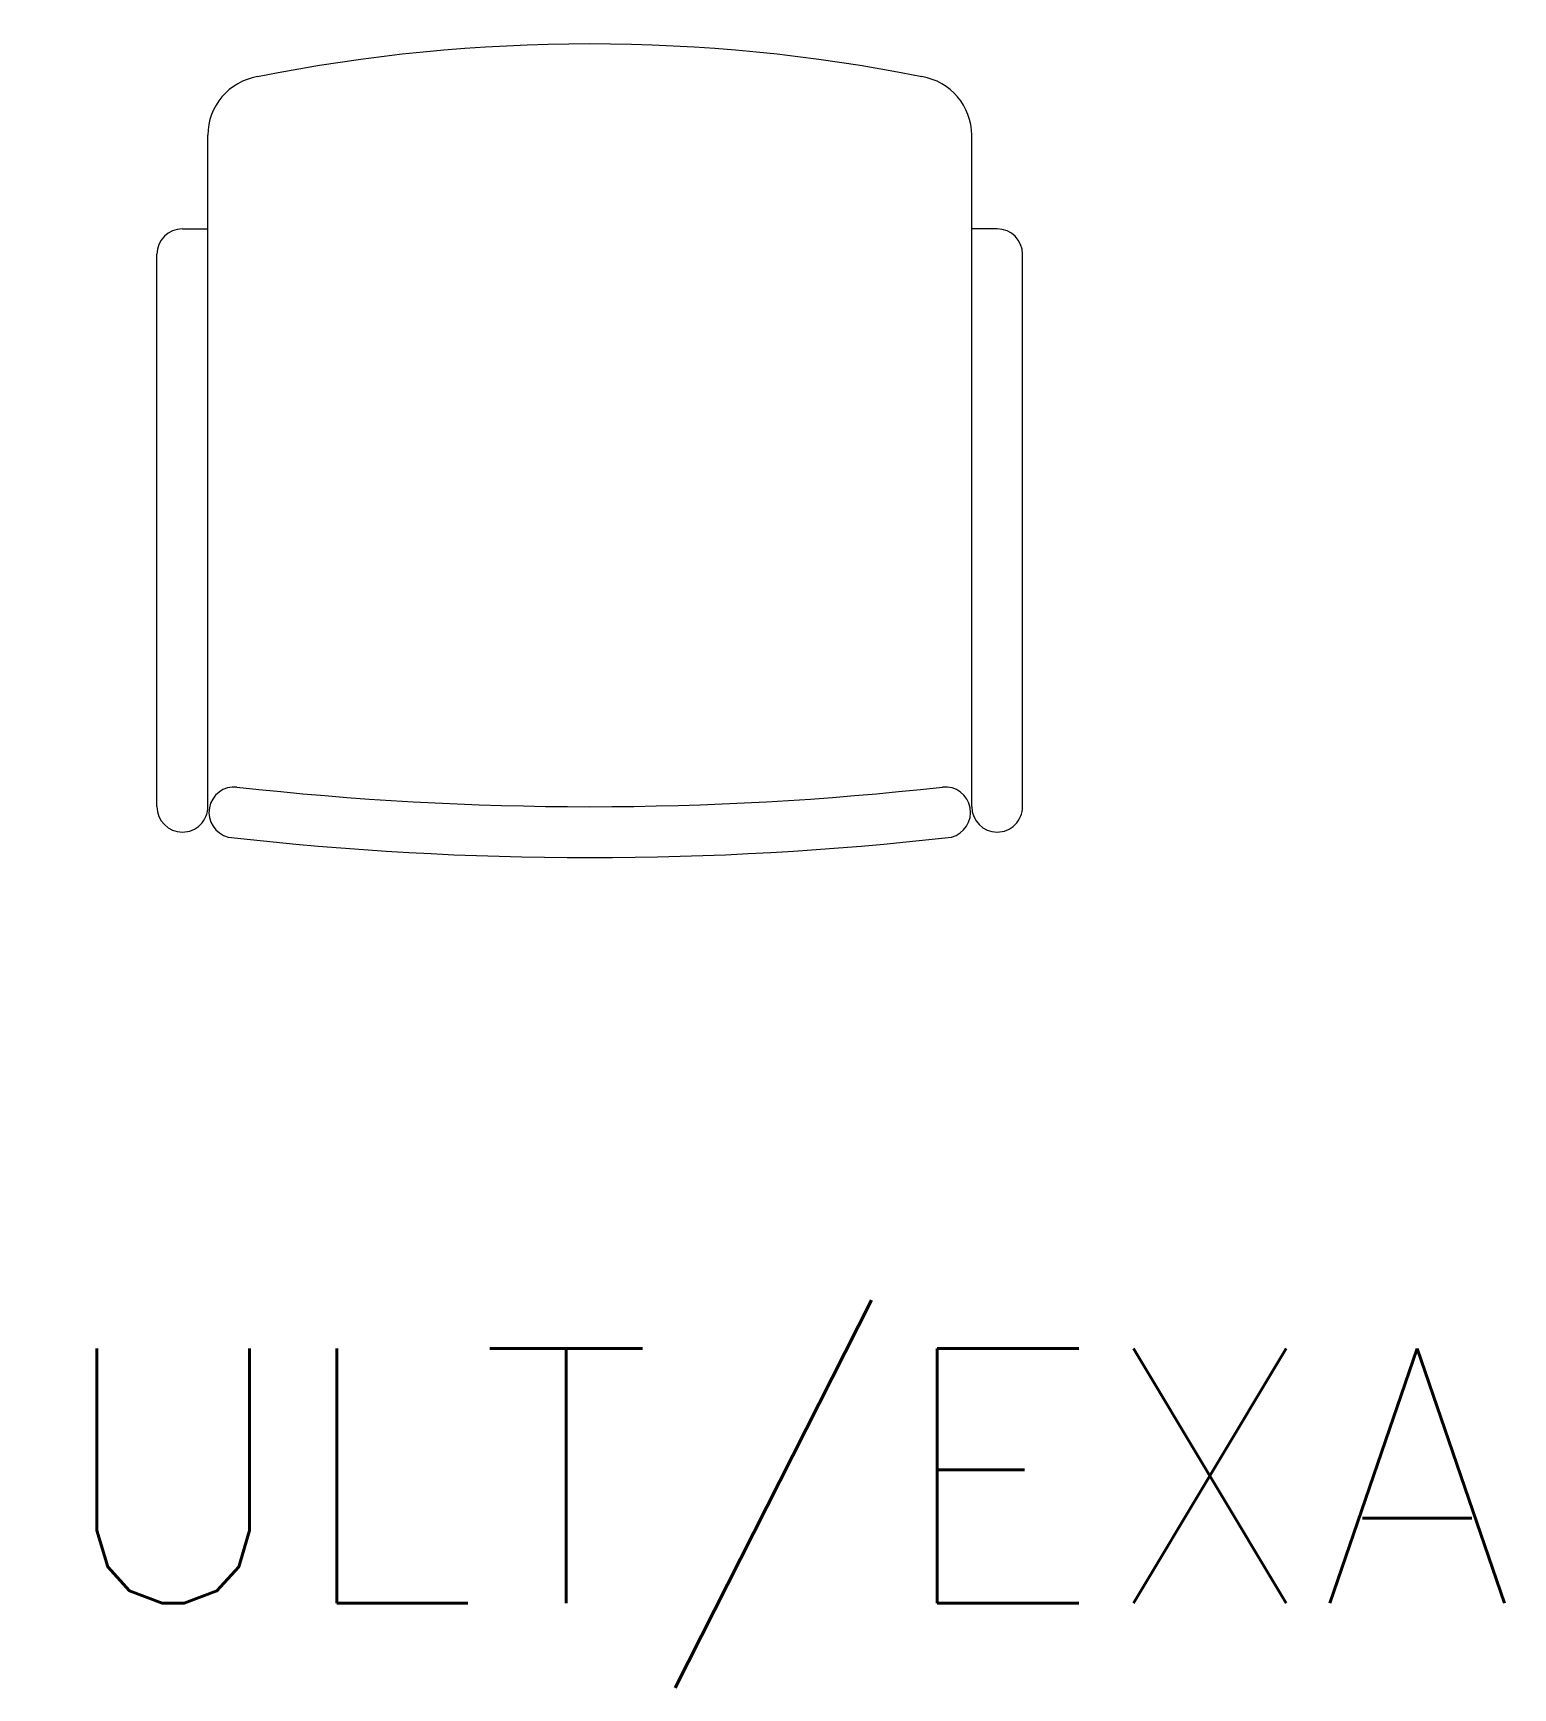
# Model space of a CAD drawing. Header units: inches. Extents: x -501855 to 57169, y -29325 to 19878.
# Drawn here: x 32955 to 33827, y -5155 to -4180 of the extents above; entities that cross this region are included whole.
import ezdxf

# ---------------------------------------------------------------- set-up
doc = ezdxf.new("R2010")
doc.units = ezdxf.units.IN
doc.header["$LTSCALE"] = 25
doc.header["$MEASUREMENT"] = 0
doc.linetypes.add('DASHDOT', pattern=[25.4, 12.7, -6.35, 0, -6.35])
for name, color, linetype, lineweight in [('00-Ground Floor$0$72_EGR_BASE_TEXT', 252, 'Continuous', 5), ('00-Ground Floor$0$LOADING', 253, 'Continuous', 5), ('E-LITE-CLNG-CNDT', 6, 'DASHDOT', 35)]:
    doc.layers.add(name, color=color, linetype=linetype, lineweight=lineweight)
doc.styles.add('00-Ground Floor$0$SIMPLEX', font='SIMPLEX.shx', dxfattribs={"height": 150})

# ---------------------------------------------------------------- blocks, each defined once
blk = doc.blocks.new('00-Ground Floor$0$GF21016-P')
at = {"layer": '00-Ground Floor$0$LOADING', "extrusion": (-1.24384e-09, -1.20261e-09, -1)}
for p, q in [((0.01278, 0.01793), (0.01278, 0.41365)), ((0.46278, 0.01793), (0.46278, 0.41365)), ((-0.00222, 0.35848), (0.01278, 0.35848)), ((0.47778, 0.35848), (0.46278, 0.35848)), ((-0.01722, 0.01793), (-0.01722, 0.34348)), ((0.49278, 0.01793), (0.49278, 0.34348)), ((0.47778, 0.00293), (0.47778, 0.00293))]:
    blk.add_line(p, q, dxfattribs=at)
for centre, radius, start, end in [((-0.23778, -0.5362), 1.00364, 78.75684, 101.24316), ((-0.04778, 0.41365), 0.035, 0, 80.65572), ((-0.42778, 0.41365), 0.035, 99.34428, 180), ((0.00222, 0.34348), 0.015, 0, 90), ((-0.47778, 0.34348), 0.015, 90, 180), ((-0.02845, 0.01455), 0.01501, 284.3864, 95.52091), ((-0.23778, 1.89282), 1.8749, 263.6341, 276.3659), ((-0.4471, 0.01455), 0.01501, 84.47909, 255.6136), ((0.00222, 0.01793), 0.015, 270, 0), ((0.00222, 0.01793), 0.015, 180, 270), ((-0.47778, 0.01793), 0.015, 270, 0), ((-0.47778, 0.01793), 0.015, 180, 270), ((-0.23778, 1.87344), 1.8855, 263.51186, 276.48814)]:
    blk.add_arc(centre, radius, start, end, dxfattribs=at)
blk = doc.blocks.new('00-Ground Floor')
at = {"layer": '00-Ground Floor$0$LOADING', "color": 1, "extrusion": (-4.75185e-05, -1.86519e-05, 1), "xscale": -1000.000000000003, "yscale": 1000.000000000003, "zscale": -1000.000000000003, "rotation": 2.504676122505601e-05}
blk.add_blockref('00-Ground Floor$0$GF21016-P', (33521.13, -4653.7, -1.55), dxfattribs=at)
at = {"layer": '00-Ground Floor$0$72_EGR_BASE_TEXT', "insert": (33549.04, -4955.16), "char_height": 150, "attachment_point": 2, "style": '00-Ground Floor$0$SIMPLEX'}
blk.add_mtext('CARDIAC CONSULT/EXAM ROOM/ECG (2)', dxfattribs=at)

msp = doc.modelspace()

# ---------------------------------------------------------------- block references
at = {"layer": 'E-LITE-CLNG-CNDT'}
msp.add_blockref('00-Ground Floor', (0, 0), dxfattribs=at)

doc.saveas('drawing.dxf')
